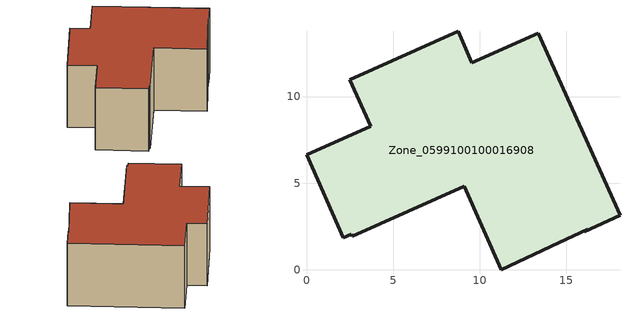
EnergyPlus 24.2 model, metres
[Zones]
Zone_0599100100016908
 floor ground (C_G): 16.24,2.35 14.58,1.57 11.26,0 9.12,4.81 2.65,1.94 2.59,2.05 2.12,1.85 0,6.64 3.71,8.28 2.51,10.96 8.75,13.77 9.55,11.95 13.4,13.66 18.11,3.13 16.05,2.19 z0
 wall outside (C_F): 9.55,11.95 8.75,13.77 2.51,10.96 3.71,8.28 0,6.64 2.12,1.85 2.59,2.05 2.65,1.94 9.12,4.81 11.26,0 14.58,1.57 16.24,2.35 16.05,2.19 18.11,3.13 13.4,13.66 9.55,11.95 z0:7.18
 roof outside (C_R): 2.12,1.85 2.59,2.05 2.65,1.94 9.12,4.81 11.26,0 14.58,1.57 16.24,2.35 16.05,2.19 18.11,3.13 13.4,13.66 9.55,11.95 8.75,13.77 2.51,10.96 3.71,8.28 0,6.64 z7.18
[BUILDING]
Pand.0599100100016908: North Axis=0; Terrain=City; Loads Convergence Tolerance Value=0.04; Temperature Convergence Tolerance Value=0.4; Solar Distribution=FullExterior; Maximum Number of Warmup Days=25; Minimum Number of Warmup Days=1
[Site:Location]
Rotterdam.The.Hague.AP_ZH_NLD Design_Conditions: Latitude=51.96; Longitude=4.45; Time Zone=1; Elevation=-4.5
[SITE:GROUNDTEMPERATURE:BUILDINGSURFACE]
18, 18, 18, 18, 18, 18, 18, 18, 18, 18, 18, 18
[MATERIAL] Thermal Absorptance=0.9; Solar Absorptance=0.7; Visible Absorptance=0.7
Name | Roughness | Thickness | Conductivity | Density | Specific Heat
G.D.2015-2018 | MediumSmooth | 0.15 | 0.0428571 | 540 | 1210
F.D.2015-2018 | Rough | 0.3 | 0.0666667 | 1920 | 840
R.D.2015-2018 | MediumRough | 0.2 | 0.0333333 | 1500 | 1000
[CONSTRUCTION]
C_G: G.D.2015-2018
C_F: F.D.2015-2018
C_R: R.D.2015-2018
[ZONE]
Zone_0599100100016908: Type=1; Multiplier=1; Ceiling Height=Autocalculate; Volume=Autocalculate; Floor Area=autocalculate; Part of Total Floor Area=Yes
[ZONEINFILTRATION:DESIGNFLOWRATE]
Infil_Zone_0599100100016908: Zone or ZoneList or Space or SpaceList=Zone_0599100100016908; Schedule=AlwaysOn; Design Flow Rate Calculation Method=Flow/Area; Flow Rate per Floor Area=0.0021; Constant Term Coefficient=1; Temperature Term Coefficient=0; Velocity Term Coefficient=0; Velocity Squared Term Coefficient=0
[HVACTEMPLATE:ZONE:IDEALLOADSAIRSYSTEM]
Zone_0599100100016908: Maximum Heating Supply Air Temperature=50; Minimum Cooling Supply Air Temperature=13; Maximum Heating Supply Air Humidity Ratio=0.0156; Minimum Cooling Supply Air Humidity Ratio=0.0077; Heating Limit=NoLimit; Cooling Limit=NoLimit; Dehumidification Control Type=ConstantSensibleHeatRatio; Cooling Sensible Heat Ratio=0.7; Dehumidification Setpoint=60; Humidification Control Type=None; Humidification Setpoint=30; Outdoor Air Method=None; Outdoor Air Flow Rate per Person=0.00944; Outdoor Air Flow Rate per Zone Floor Area=0; Outdoor Air Flow Rate per Zone=0; Demand Controlled Ventilation Type=None; Outdoor Air Economizer Type=NoEconomizer; Heat Recovery Type=None; Sensible Heat Recovery Effectiveness=0.7; Latent Heat Recovery Effectiveness=0.65
[ZONECONTROL:THERMOSTAT]
ThermostatControl_Zone_0599100100016908: Zone or ZoneList=Zone_0599100100016908; Control Type Schedule=DualSetpointControlType; Control 1=Thermostat_Zone_0599100100016908; Temperature Difference Between Cutout And Setpoint=0
[THERMOSTATSETPOINT:DUALSETPOINT]
Thermostat_Zone_0599100100016908: Heating Setpoint Temperature Schedule=HeatingSetpoint_Zone_0599100100016908; Cooling Setpoint Temperature Schedule=CoolingSetpoint_Zone_0599100100016908
[SCHEDULE:COMPACT]
HeatingSetpoint_Zone_0599100100016908: Through: 12/31, For: AllDays, Until: 24:00, 21
CoolingSetpoint_Zone_0599100100016908: Through: 12/31, For: AllDays, Until: 24:00, 24
DualSetpointControlType: Through: 12/31, For: AllDays, Until: 24:00, 4
AlwaysOn: Through: 12/31, For: AllDays, Until: 24:00, 1
